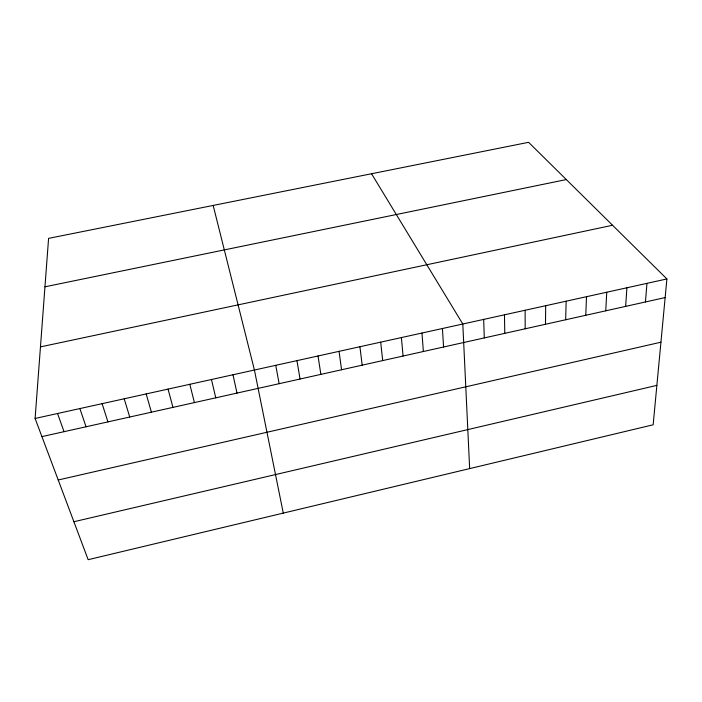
<?xml version="1.0" encoding="UTF-8"?>
<svg xmlns="http://www.w3.org/2000/svg" width="702" height="702" viewBox="0 0 702 702"><rect width="100%" height="100%" fill="white"/><g stroke="black" fill="none" stroke-linecap="round" stroke-linejoin="round"><path stroke-width="1.05" d="M545.48 324.271L545.682 305.721M565.672 319.761L566.145 301.202M585.766 315.286L586.503 296.709M605.756 310.819L606.747 292.234M625.657 306.379L626.904 287.785M35.1 418.462L48.587 238.373L528.597 142.313L666.9 278.948L653.158 424.789L88.154 559.687L35.1 418.462L666.9 278.948M645.445 301.965L646.954 283.354M73.894 521.735L656.879 385.372M58.213 479.984L660.942 342.199M41.918 436.618L665.145 297.569M40.462 346.885L612.556 225.263M44.954 286.802L566.295 179.563M371.542 173.745L462.802 324.017L469.656 468.603M57.546 413.504L64.04 431.677M79.879 408.573L86.048 426.772M102.097 403.668L107.95 421.884M124.193 398.789L129.73 417.023M146.183 393.936L151.404 412.188M168.05 389.101L172.964 407.379M213.171 205.44L254.422 370.033L283.275 513.101M189.812 384.301L194.41 402.597M211.46 379.519L215.76 397.832M232.994 374.763L236.995 393.094M275.737 365.33L279.142 383.687M296.946 360.644L300.052 379.027M318.041 355.984L320.867 374.385M339.04 351.351L341.576 369.761M359.924 346.735L362.179 365.163M380.703 342.146L382.678 360.591M401.386 337.583L403.08 356.037M421.963 333.038L423.376 351.509M442.427 328.518L443.576 347.007M483.678 319.41L484.283 337.925M504.457 314.821L504.782 333.353M525.122 310.258L525.184 328.799"/></g></svg>
